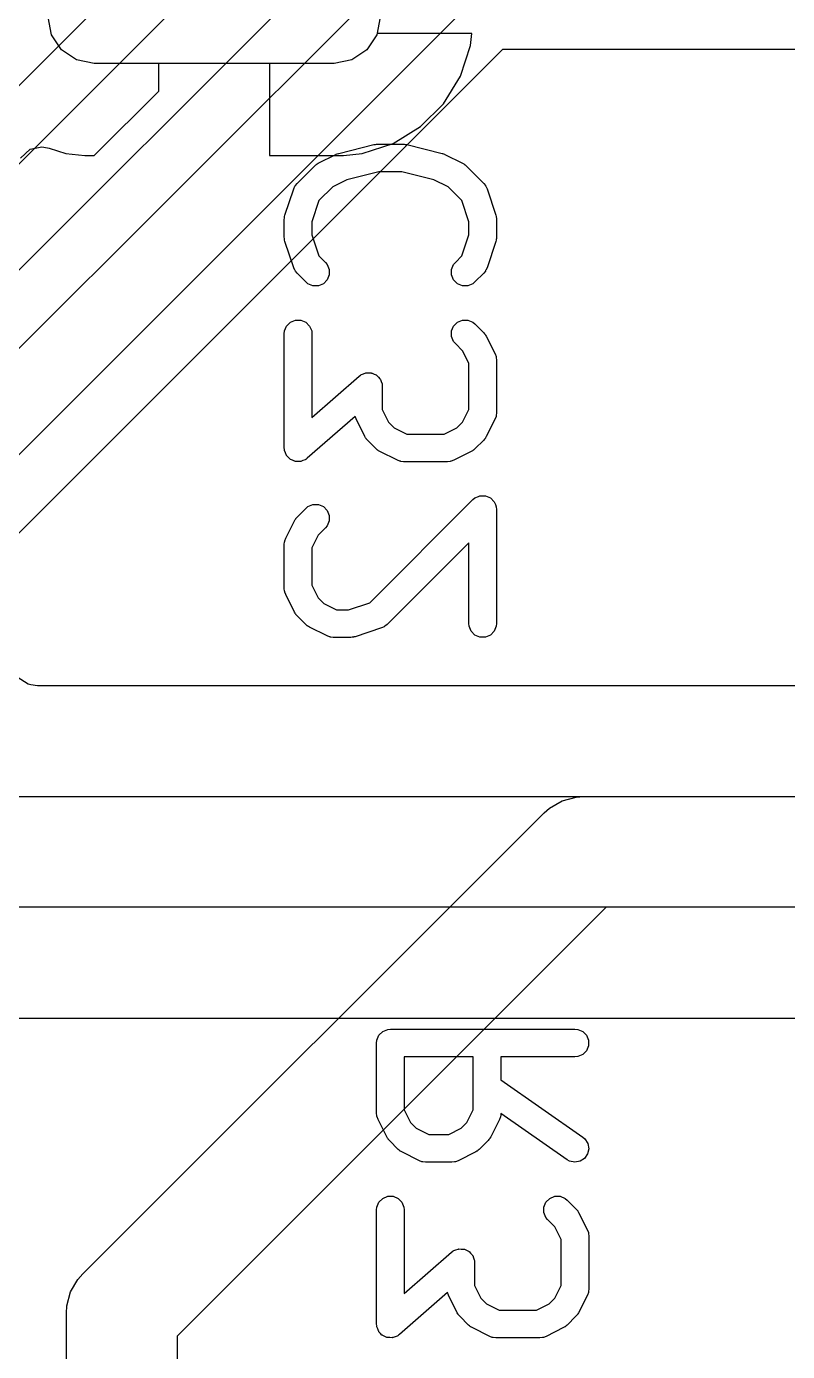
# Model space of a CAD drawing. Header units: inches. Extents: x 1.3 to 5.24, y -7.03 to -1.12.
# Drawn here: x 1.9088 to 2.0711, y -5.0279 to -4.7451 of the extents above; entities that cross this region are included whole.
import ezdxf

# ---------------------------------------------------------------- set-up
doc = ezdxf.new("R2010")
doc.units = ezdxf.units.IN
doc.header["$MEASUREMENT"] = 0
for name, color, linetype, true_color in [('B.Cu', 153, 'CONTINUOUS', 0x4d7fc4), ('B.Mask', 4, 'CONTINUOUS', 0x02ffee), ('B.Paste', 132, 'CONTINUOUS', 0x00c2c2), ('B.Silkscreen', 31, 'CONTINUOUS', 0xe8b2a7), ('F.Cu', 13, 'CONTINUOUS', 0xc83434), ('In2.Cu', 33, 'CONTINUOUS', 0xce7d2c)]:
    doc.layers.add(name, color=color, linetype=linetype, true_color=true_color)

msp = doc.modelspace()

# ---------------------------------------------------------------- linework, layer by layer
at = {"layer": 'B.Cu', "linetype": 'CONTINUOUS'}
for p, q in [((1.91414, -4.74688), (1.91339, -4.74311)), ((1.91627, -4.75007), (1.91414, -4.74688)), ((1.9835, -4.74688), (1.98137, -4.75007)), ((1.98357, -4.74656), (1.9835, -4.74688)), ((2.00379, -4.74656), (1.98357, -4.74656)), ((2.00352, -4.74912), (2.00379, -4.74656)), ((1.91946, -4.7522), (1.91627, -4.75007)), ((1.98137, -4.75007), (1.97818, -4.7522)), ((2.00135, -4.75567), (2.00352, -4.74912)), ((2.00352, -4.74912), (2.00352, -4.74912)), ((1.92323, -4.75295), (1.91946, -4.7522)), ((1.93701, -4.75295), (1.92323, -4.75295)), ((1.93701, -4.75889), (1.93701, -4.75295)), ((1.97441, -4.75295), (1.96063, -4.75295)), ((1.96063, -4.75295), (1.96063, -4.77264)), ((1.97818, -4.7522), (1.97441, -4.75295)), ((1.99773, -4.76155), (2.00135, -4.75567)), ((2.00135, -4.75567), (2.00135, -4.75567)), ((1.92326, -4.77264), (1.93701, -4.75889)), ((1.99285, -4.76643), (1.99773, -4.76155)), ((1.98697, -4.77005), (1.99285, -4.76643)), ((1.90956, -4.77128), (1.91209, -4.77078)), ((1.91209, -4.77078), (1.91247, -4.77081)), ((1.91247, -4.77081), (1.91365, -4.77104)), ((1.98042, -4.77222), (1.98697, -4.77005)), ((1.98697, -4.77005), (1.98697, -4.77005)), ((1.90755, -4.77315), (1.90956, -4.77128)), ((1.91365, -4.77104), (1.91722, -4.77222)), ((1.91722, -4.77222), (1.91722, -4.77222)), ((1.91722, -4.77222), (1.92126, -4.77264)), ((1.92126, -4.77264), (1.92326, -4.77264)), ((1.96063, -4.77264), (1.97638, -4.77264)), ((1.97638, -4.77264), (1.98042, -4.77222)), ((1.97638, -4.77264), (1.97638, -4.77264)), ((1.97638, -4.77264), (1.97638, -4.77264))]:
    msp.add_line(p, q, dxfattribs=at)
at = {"layer": 'B.Mask', "linetype": 'CONTINUOUS'}
for p, q in [((1.91414, -4.74688), (1.91339, -4.74311)), ((1.98425, -4.74311), (1.9835, -4.74688)), ((1.91627, -4.75007), (1.91414, -4.74688)), ((1.9835, -4.74688), (1.98137, -4.75007)), ((1.91946, -4.7522), (1.91627, -4.75007)), ((1.98137, -4.75007), (1.97818, -4.7522)), ((1.92323, -4.75295), (1.91946, -4.7522)), ((1.97441, -4.75295), (1.92323, -4.75295)), ((1.97818, -4.7522), (1.97441, -4.75295))]:
    msp.add_line(p, q, dxfattribs=at)
at = {"layer": 'B.Paste', "linetype": 'CONTINUOUS'}
for p, q in [((1.91414, -4.74688), (1.91339, -4.74311)), ((1.98425, -4.74311), (1.9835, -4.74688)), ((1.91627, -4.75007), (1.91414, -4.74688)), ((1.9835, -4.74688), (1.98137, -4.75007)), ((1.91946, -4.7522), (1.91627, -4.75007)), ((1.98137, -4.75007), (1.97818, -4.7522)), ((1.92323, -4.75295), (1.91946, -4.7522)), ((1.97441, -4.75295), (1.92323, -4.75295)), ((1.97818, -4.7522), (1.97441, -4.75295))]:
    msp.add_line(p, q, dxfattribs=at)
at = {"layer": 'B.Silkscreen', "linetype": 'CONTINUOUS'}
for p, q in [((1.97538, -4.77216), (1.98288, -4.77029)), ((1.98288, -4.77029), (1.98298, -4.77027)), ((1.98298, -4.77027), (1.98302, -4.77026)), ((1.98302, -4.77026), (1.98324, -4.77024)), ((1.98324, -4.77024), (1.98345, -4.7702)), ((1.98345, -4.7702), (1.9835, -4.77021)), ((1.9835, -4.77021), (1.9836, -4.7702)), ((1.9836, -4.7702), (1.98922, -4.7702)), ((1.98922, -4.7702), (1.98932, -4.77021)), ((1.98932, -4.77021), (1.98937, -4.7702)), ((1.98937, -4.7702), (1.98958, -4.77024)), ((1.98958, -4.77024), (1.9898, -4.77026)), ((1.9898, -4.77026), (1.98984, -4.77027)), ((1.98984, -4.77027), (1.98994, -4.77029)), ((1.98994, -4.77029), (1.99744, -4.77216)), ((1.97103, -4.77426), (1.97478, -4.77239)), ((1.97478, -4.77239), (1.97482, -4.77237)), ((1.97482, -4.77237), (1.97484, -4.77236)), ((1.97484, -4.77236), (1.97508, -4.77227)), ((1.97508, -4.77227), (1.97532, -4.77218)), ((1.97532, -4.77218), (1.97534, -4.77218)), ((1.97534, -4.77218), (1.97538, -4.77216)), ((1.99744, -4.77216), (1.99748, -4.77218)), ((1.99748, -4.77218), (1.9975, -4.77218)), ((1.9975, -4.77218), (1.99774, -4.77227)), ((1.99774, -4.77227), (1.99798, -4.77236)), ((1.99798, -4.77236), (1.998, -4.77237)), ((1.998, -4.77237), (1.99804, -4.77239)), ((1.99804, -4.77239), (2.00179, -4.77426)), ((1.96651, -4.77856), (1.97026, -4.77481)), ((1.97026, -4.77481), (1.97049, -4.77463)), ((1.97049, -4.77463), (1.97054, -4.77457)), ((1.97054, -4.77457), (1.97063, -4.77451)), ((1.97063, -4.77451), (1.97071, -4.77445)), ((1.97071, -4.77445), (1.97078, -4.77442)), ((1.97078, -4.77442), (1.97103, -4.77426)), ((1.98396, -4.77611), (1.97713, -4.77781)), ((1.98886, -4.77611), (1.98396, -4.77611)), ((1.99569, -4.77781), (1.98886, -4.77611)), ((2.00179, -4.77426), (2.00204, -4.77442)), ((2.00204, -4.77442), (2.00211, -4.77445)), ((2.00211, -4.77445), (2.00219, -4.77451)), ((2.00219, -4.77451), (2.00228, -4.77457)), ((2.00228, -4.77457), (2.00233, -4.77463)), ((2.00233, -4.77463), (2.00256, -4.77481)), ((2.00256, -4.77481), (2.00631, -4.77856)), ((1.9658, -4.77972), (1.96603, -4.77919)), ((1.96603, -4.77919), (1.9661, -4.77911)), ((1.9661, -4.77911), (1.96614, -4.77901)), ((1.96614, -4.77901), (1.96651, -4.77856)), ((1.9741, -4.77933), (1.97118, -4.78225)), ((1.97713, -4.77781), (1.9741, -4.77933)), ((1.99872, -4.77933), (1.99569, -4.77781)), ((2.00164, -4.78225), (1.99872, -4.77933)), ((2.00631, -4.77856), (2.00668, -4.77901)), ((2.00668, -4.77901), (2.00672, -4.77911)), ((2.00672, -4.77911), (2.00679, -4.77919)), ((2.00679, -4.77919), (2.00702, -4.77972)), ((1.96392, -4.78534), (1.9658, -4.77972)), ((1.97118, -4.78225), (1.96968, -4.78676)), ((2.00314, -4.78676), (2.00164, -4.78225)), ((2.00702, -4.77972), (2.0089, -4.78534)), ((1.96377, -4.78628), (1.9638, -4.78599)), ((1.96377, -4.79003), (1.96377, -4.78628)), ((1.9638, -4.78591), (1.96382, -4.78581)), ((1.9638, -4.78599), (1.9638, -4.78591)), ((1.96382, -4.78581), (1.96383, -4.7857)), ((1.96383, -4.7857), (1.96386, -4.78563)), ((1.96386, -4.78563), (1.96392, -4.78534)), ((1.96968, -4.78676), (1.96968, -4.78955)), ((2.00314, -4.78955), (2.00314, -4.78676)), ((2.0089, -4.78534), (2.00896, -4.78563)), ((2.00896, -4.78563), (2.00899, -4.7857)), ((2.00899, -4.7857), (2.009, -4.78581)), ((2.009, -4.78581), (2.00902, -4.78591)), ((2.00902, -4.78591), (2.00902, -4.78599)), ((2.00902, -4.78599), (2.00905, -4.78628)), ((2.00905, -4.78628), (2.00905, -4.79003)), ((1.9638, -4.79032), (1.96377, -4.79003)), ((1.9638, -4.7904), (1.9638, -4.79032)), ((1.96382, -4.7905), (1.9638, -4.7904)), ((1.96383, -4.7906), (1.96382, -4.7905)), ((1.96386, -4.79067), (1.96383, -4.7906)), ((1.96392, -4.79096), (1.96386, -4.79067)), ((1.96968, -4.78955), (1.97118, -4.79406)), ((2.00164, -4.79406), (2.00314, -4.78955)), ((2.00896, -4.79067), (2.0089, -4.79096)), ((2.00899, -4.7906), (2.00896, -4.79067)), ((2.009, -4.7905), (2.00899, -4.7906)), ((2.00902, -4.7904), (2.009, -4.7905)), ((2.00905, -4.79003), (2.00902, -4.79032)), ((2.00902, -4.79032), (2.00902, -4.7904)), ((1.9658, -4.79658), (1.96392, -4.79096)), ((2.0089, -4.79096), (2.00702, -4.79658)), ((1.97118, -4.79406), (1.97256, -4.79544)), ((1.97256, -4.79544), (1.97293, -4.79588)), ((1.97293, -4.79588), (1.97337, -4.79695)), ((1.99945, -4.79695), (1.99989, -4.79588)), ((1.99989, -4.79588), (2.00026, -4.79544)), ((2.00026, -4.79544), (2.00164, -4.79406)), ((1.96603, -4.79711), (1.9658, -4.79658)), ((1.9661, -4.79719), (1.96603, -4.79711)), ((1.96614, -4.79729), (1.9661, -4.79719)), ((1.96651, -4.79774), (1.96614, -4.79729)), ((1.96839, -4.79961), (1.96651, -4.79774)), ((1.97293, -4.79917), (1.97212, -4.79998)), ((1.97337, -4.7981), (1.97293, -4.79917)), ((1.97337, -4.79695), (1.97337, -4.7981)), ((1.99945, -4.7981), (1.99945, -4.79695)), ((1.99989, -4.79917), (1.99945, -4.7981)), ((2.00071, -4.79998), (1.99989, -4.79917)), ((2.00631, -4.79774), (2.00443, -4.79961)), ((2.00668, -4.79729), (2.00631, -4.79774)), ((2.00672, -4.79719), (2.00668, -4.79729)), ((2.00679, -4.79711), (2.00672, -4.79719)), ((2.00702, -4.79658), (2.00679, -4.79711)), ((1.96883, -4.79998), (1.96839, -4.79961)), ((1.9699, -4.80042), (1.96883, -4.79998)), ((1.97105, -4.80042), (1.9699, -4.80042)), ((1.97212, -4.79998), (1.97105, -4.80042)), ((2.00177, -4.80042), (2.00071, -4.79998)), ((2.00292, -4.80042), (2.00177, -4.80042)), ((2.00399, -4.79998), (2.00292, -4.80042)), ((2.00443, -4.79961), (2.00399, -4.79998)), ((1.96377, -4.81065), (1.96383, -4.81007)), ((1.96383, -4.81007), (1.96427, -4.80901)), ((1.96427, -4.80901), (1.96508, -4.80819)), ((1.96508, -4.80819), (1.96615, -4.80775)), ((1.96615, -4.80775), (1.9673, -4.80775)), ((1.9673, -4.80775), (1.96837, -4.80819)), ((1.96837, -4.80819), (1.96918, -4.80901)), ((1.96918, -4.80901), (1.96962, -4.81007)), ((1.96962, -4.81007), (1.96968, -4.81065)), ((1.99945, -4.81007), (1.99989, -4.80901)), ((1.99945, -4.81122), (1.99945, -4.81007)), ((1.99989, -4.80901), (2.00071, -4.80819)), ((2.00071, -4.80819), (2.00177, -4.80775)), ((2.00177, -4.80775), (2.00292, -4.80775)), ((2.00292, -4.80775), (2.00399, -4.80819)), ((2.00399, -4.80819), (2.00443, -4.80856)), ((2.00443, -4.80856), (2.00631, -4.81044)), ((2.00631, -4.81044), (2.00649, -4.81066)), ((1.96377, -4.83502), (1.96377, -4.81065)), ((1.96968, -4.81065), (1.96968, -4.82851)), ((1.99989, -4.81229), (1.99945, -4.81122)), ((2.00026, -4.81274), (1.99989, -4.81229)), ((2.00179, -4.81427), (2.00026, -4.81274)), ((2.00649, -4.81066), (2.00655, -4.81071)), ((2.00655, -4.81071), (2.00661, -4.8108)), ((2.00661, -4.8108), (2.00668, -4.81088)), ((2.00668, -4.81088), (2.00671, -4.81095)), ((2.00671, -4.81095), (2.00686, -4.8112)), ((2.00686, -4.8112), (2.00874, -4.81495)), ((2.00314, -4.81697), (2.00179, -4.81427)), ((2.00874, -4.81495), (2.00894, -4.81549)), ((2.00894, -4.81549), (2.00895, -4.8156)), ((2.00895, -4.8156), (2.00899, -4.8157)), ((2.00899, -4.8157), (2.00905, -4.81627)), ((1.9807, -4.81918), (1.98115, -4.819)), ((1.98115, -4.819), (1.98125, -4.819)), ((1.98125, -4.819), (1.98134, -4.81897)), ((1.98134, -4.81897), (1.98182, -4.819)), ((1.98182, -4.819), (1.9823, -4.819)), ((1.9823, -4.819), (1.98239, -4.81904)), ((2.00314, -4.82682), (2.00314, -4.81697)), ((2.00905, -4.81627), (2.00905, -4.82752)), ((1.96968, -4.82851), (1.97978, -4.81968)), ((1.97978, -4.81968), (1.98003, -4.8195)), ((1.98003, -4.8195), (1.98008, -4.81944)), ((1.98008, -4.81944), (1.98013, -4.81942)), ((1.98013, -4.81942), (1.98025, -4.81934)), ((1.98025, -4.81934), (1.9807, -4.81918)), ((1.98239, -4.81904), (1.98249, -4.81905)), ((1.98249, -4.81905), (1.98292, -4.81926)), ((1.98292, -4.81926), (1.98336, -4.81944)), ((1.98336, -4.81944), (1.98343, -4.81951)), ((1.98343, -4.81951), (1.98352, -4.81956)), ((1.98352, -4.81956), (1.98384, -4.81992)), ((1.98384, -4.81992), (1.98418, -4.82026)), ((1.98418, -4.82026), (1.98422, -4.82035)), ((1.98422, -4.82035), (1.98428, -4.82042)), ((1.98428, -4.82042), (1.98444, -4.82088)), ((1.98444, -4.82088), (1.98462, -4.82132)), ((1.98462, -4.82132), (1.98463, -4.82146)), ((1.98463, -4.82146), (1.98465, -4.82152)), ((1.98465, -4.82152), (1.98465, -4.82159)), ((1.98465, -4.82159), (1.98468, -4.8219)), ((1.98468, -4.8219), (1.98468, -4.82682)), ((1.98468, -4.82682), (1.98602, -4.82952)), ((2.00179, -4.82952), (2.00314, -4.82682)), ((1.97888, -4.82831), (1.96867, -4.83724)), ((1.97908, -4.82884), (1.97888, -4.82831)), ((1.98096, -4.83259), (1.97908, -4.82884)), ((1.98602, -4.82952), (1.98722, -4.83072)), ((2.0006, -4.83072), (2.00179, -4.82952)), ((2.00874, -4.82884), (2.00686, -4.83259)), ((2.00894, -4.8283), (2.00874, -4.82884)), ((2.00895, -4.8282), (2.00894, -4.8283)), ((2.00899, -4.8281), (2.00895, -4.8282)), ((2.00905, -4.82752), (2.00899, -4.8281)), ((1.98111, -4.83284), (1.98096, -4.83259)), ((1.98114, -4.83291), (1.98111, -4.83284)), ((1.98121, -4.83299), (1.98114, -4.83291)), ((1.98127, -4.83308), (1.98121, -4.83299)), ((1.98132, -4.83313), (1.98127, -4.83308)), ((1.98151, -4.83336), (1.98132, -4.83313)), ((1.98722, -4.83072), (1.98992, -4.83207)), ((1.98992, -4.83207), (1.9979, -4.83207)), ((1.9979, -4.83207), (2.0006, -4.83072)), ((2.00649, -4.83313), (2.00631, -4.83336)), ((2.00655, -4.83308), (2.00649, -4.83313)), ((2.00661, -4.83299), (2.00655, -4.83308)), ((2.00668, -4.83291), (2.00661, -4.83299)), ((2.00671, -4.83284), (2.00668, -4.83291)), ((2.00686, -4.83259), (2.00671, -4.83284)), ((1.9638, -4.83533), (1.96377, -4.83502)), ((1.9638, -4.8354), (1.9638, -4.83533)), ((1.96382, -4.83546), (1.9638, -4.8354)), ((1.96383, -4.8356), (1.96382, -4.83546)), ((1.96401, -4.83604), (1.96383, -4.8356)), ((1.98338, -4.83523), (1.98151, -4.83336)), ((1.98361, -4.83542), (1.98338, -4.83523)), ((1.98366, -4.83548), (1.98361, -4.83542)), ((1.98375, -4.83553), (1.98366, -4.83548)), ((1.98383, -4.8356), (1.98375, -4.83553)), ((1.9839, -4.83563), (1.98383, -4.8356)), ((1.98415, -4.83579), (1.9839, -4.83563)), ((1.9879, -4.83766), (1.98415, -4.83579)), ((2.00367, -4.83579), (1.99992, -4.83766)), ((2.00391, -4.83563), (2.00367, -4.83579)), ((2.00399, -4.8356), (2.00391, -4.83563)), ((2.00407, -4.83553), (2.00399, -4.8356)), ((2.00416, -4.83548), (2.00407, -4.83553)), ((2.00421, -4.83542), (2.00416, -4.83548)), ((2.00443, -4.83523), (2.00421, -4.83542)), ((2.00631, -4.83336), (2.00443, -4.83523)), ((1.96417, -4.83649), (1.96401, -4.83604)), ((1.96423, -4.83657), (1.96417, -4.83649)), ((1.96427, -4.83666), (1.96423, -4.83657)), ((1.96461, -4.837), (1.96427, -4.83666)), ((1.96493, -4.83736), (1.96461, -4.837)), ((1.96501, -4.83741), (1.96493, -4.83736)), ((1.96508, -4.83748), (1.96501, -4.83741)), ((1.96553, -4.83766), (1.96508, -4.83748)), ((1.96596, -4.83787), (1.96553, -4.83766)), ((1.96606, -4.83788), (1.96596, -4.83787)), ((1.96615, -4.83792), (1.96606, -4.83788)), ((1.96663, -4.83792), (1.96615, -4.83792)), ((1.96711, -4.83795), (1.96663, -4.83792)), ((1.9672, -4.83792), (1.96711, -4.83795)), ((1.9673, -4.83792), (1.9672, -4.83792)), ((1.96774, -4.83773), (1.9673, -4.83792)), ((1.9682, -4.83758), (1.96774, -4.83773)), ((1.96831, -4.8375), (1.9682, -4.83758)), ((1.96837, -4.83748), (1.96831, -4.8375)), ((1.96842, -4.83742), (1.96837, -4.83748)), ((1.96867, -4.83724), (1.96842, -4.83742)), ((1.98844, -4.83787), (1.9879, -4.83766)), ((1.98855, -4.83788), (1.98844, -4.83787)), ((1.98865, -4.83792), (1.98855, -4.83788)), ((1.98922, -4.83797), (1.98865, -4.83792)), ((1.9986, -4.83797), (1.98922, -4.83797)), ((1.99917, -4.83792), (1.9986, -4.83797)), ((1.99927, -4.83788), (1.99917, -4.83792)), ((1.99938, -4.83787), (1.99927, -4.83788)), ((1.99992, -4.83766), (1.99938, -4.83787)), ((1.96883, -4.84756), (1.9699, -4.84712)), ((1.9699, -4.84712), (1.97105, -4.84712)), ((1.97105, -4.84712), (1.97212, -4.84756)), ((1.982, -4.86806), (2.00401, -4.84606)), ((2.00401, -4.84606), (2.00445, -4.84569)), ((2.00445, -4.84569), (2.00521, -4.84538)), ((2.00521, -4.84538), (2.00552, -4.84525)), ((2.00552, -4.84525), (2.00667, -4.84525)), ((2.00667, -4.84525), (2.00774, -4.84569)), ((2.00774, -4.84569), (2.00855, -4.8465)), ((2.00855, -4.8465), (2.00881, -4.84712)), ((2.00881, -4.84712), (2.00899, -4.84757)), ((1.96621, -4.85017), (1.96627, -4.85008)), ((1.96627, -4.85008), (1.96633, -4.85003)), ((1.96633, -4.85003), (1.96651, -4.84981)), ((1.96651, -4.84981), (1.96839, -4.84793)), ((1.96839, -4.84793), (1.96883, -4.84756)), ((1.97212, -4.84756), (1.97293, -4.84838)), ((1.97293, -4.84838), (1.97337, -4.84944)), ((1.97337, -4.84944), (1.97337, -4.85059)), ((2.00899, -4.84757), (2.00905, -4.84814)), ((2.00905, -4.84814), (2.00905, -4.87252)), ((1.96408, -4.85432), (1.96596, -4.85057)), ((1.96596, -4.85057), (1.96611, -4.85032)), ((1.96611, -4.85032), (1.96614, -4.85025)), ((1.96614, -4.85025), (1.96621, -4.85017)), ((1.97256, -4.85211), (1.97103, -4.85364)), ((1.97293, -4.85166), (1.97256, -4.85211)), ((1.97337, -4.85059), (1.97293, -4.85166)), ((1.96377, -4.85564), (1.96383, -4.85507)), ((1.96377, -4.86502), (1.96377, -4.85564)), ((1.96383, -4.85507), (1.96387, -4.85497)), ((1.96387, -4.85497), (1.96388, -4.85486)), ((1.96388, -4.85486), (1.96408, -4.85432)), ((1.97103, -4.85364), (1.96968, -4.85634)), ((2.00314, -4.85527), (1.98569, -4.87273)), ((2.00314, -4.87252), (2.00314, -4.85527)), ((1.96968, -4.85634), (1.96968, -4.86432)), ((1.96383, -4.86559), (1.96377, -4.86502)), ((1.96387, -4.86569), (1.96383, -4.86559)), ((1.96388, -4.8658), (1.96387, -4.86569)), ((1.96408, -4.86634), (1.96388, -4.8658)), ((1.96596, -4.87009), (1.96408, -4.86634)), ((1.96968, -4.86432), (1.97103, -4.86702)), ((1.97103, -4.86702), (1.97222, -4.86821)), ((1.97222, -4.86821), (1.97492, -4.86956)), ((1.97492, -4.86956), (1.97749, -4.86956)), ((1.97749, -4.86956), (1.982, -4.86806)), ((1.96611, -4.87033), (1.96596, -4.87009)), ((1.96614, -4.87041), (1.96611, -4.87033)), ((1.96621, -4.87049), (1.96614, -4.87041)), ((1.96627, -4.87058), (1.96621, -4.87049)), ((1.96633, -4.87063), (1.96627, -4.87058)), ((1.96651, -4.87085), (1.96633, -4.87063)), ((1.96839, -4.87273), (1.96651, -4.87085)), ((1.96861, -4.87291), (1.96839, -4.87273)), ((1.98569, -4.87273), (1.98524, -4.8731)), ((2.0032, -4.87309), (2.00314, -4.87252)), ((2.00905, -4.87252), (2.00899, -4.87309)), ((1.96866, -4.87297), (1.96861, -4.87291)), ((1.96875, -4.87303), (1.96866, -4.87297)), ((1.96883, -4.8731), (1.96875, -4.87303)), ((1.96891, -4.87313), (1.96883, -4.8731)), ((1.96915, -4.87328), (1.96891, -4.87313)), ((1.9729, -4.87516), (1.96915, -4.87328)), ((1.97344, -4.87536), (1.9729, -4.87516)), ((1.97355, -4.87537), (1.97344, -4.87536)), ((1.97365, -4.87541), (1.97355, -4.87537)), ((1.97422, -4.87547), (1.97365, -4.87541)), ((1.97797, -4.87547), (1.97422, -4.87547)), ((1.97827, -4.87544), (1.97797, -4.87547)), ((1.97834, -4.87545), (1.97827, -4.87544)), ((1.97845, -4.87542), (1.97834, -4.87545)), ((1.97855, -4.87541), (1.97845, -4.87542)), ((1.97862, -4.87538), (1.97855, -4.87541)), ((1.97891, -4.87532), (1.97862, -4.87538)), ((1.98453, -4.87344), (1.97891, -4.87532)), ((1.98506, -4.87321), (1.98453, -4.87344)), ((1.98514, -4.87314), (1.98506, -4.87321)), ((1.98524, -4.8731), (1.98514, -4.87314)), ((2.00364, -4.87416), (2.0032, -4.87309)), ((2.00445, -4.87497), (2.00364, -4.87416)), ((2.00552, -4.87541), (2.00445, -4.87497)), ((2.00667, -4.87541), (2.00552, -4.87541)), ((2.00774, -4.87497), (2.00667, -4.87541)), ((2.00855, -4.87416), (2.00774, -4.87497)), ((2.00899, -4.87309), (2.00855, -4.87416)), ((1.98351, -4.96146), (1.98396, -4.9604)), ((1.98396, -4.9604), (1.98477, -4.95958)), ((1.98477, -4.95958), (1.98583, -4.95914)), ((1.98583, -4.95914), (1.98641, -4.95908)), ((1.98641, -4.95908), (2.02578, -4.95908)), ((2.02578, -4.95908), (2.02636, -4.95914)), ((2.02636, -4.95914), (2.02742, -4.95958)), ((2.02742, -4.95958), (2.02824, -4.9604)), ((2.02824, -4.9604), (2.02868, -4.96146)), ((1.98346, -4.96204), (1.98351, -4.96146)), ((1.98346, -4.97703), (1.98346, -4.96204)), ((2.02868, -4.96261), (2.02824, -4.96368)), ((2.02868, -4.96146), (2.02868, -4.96261)), ((2.00408, -4.96499), (1.98936, -4.96499)), ((1.98936, -4.96499), (1.98936, -4.97634)), ((2.00408, -4.97634), (2.00408, -4.96499)), ((2.02578, -4.96499), (2.00999, -4.96499)), ((2.00999, -4.96499), (2.00999, -4.96987)), ((2.02636, -4.96493), (2.02578, -4.96499)), ((2.02742, -4.96449), (2.02636, -4.96493)), ((2.02824, -4.96368), (2.02742, -4.96449)), ((2.00999, -4.96987), (2.02747, -4.98211)), ((1.98351, -4.97761), (1.98346, -4.97703)), ((1.98936, -4.97634), (1.99071, -4.97903)), ((2.00273, -4.97903), (2.00408, -4.97634)), ((2.00998, -4.97708), (2.00993, -4.97761)), ((2.02409, -4.98695), (2.00998, -4.97708)), ((1.98355, -4.97771), (1.98351, -4.97761)), ((1.98356, -4.97781), (1.98355, -4.97771)), ((1.98377, -4.97835), (1.98356, -4.97781)), ((1.98564, -4.9821), (1.98377, -4.97835)), ((1.99071, -4.97903), (1.99191, -4.98023)), ((2.00153, -4.98023), (2.00273, -4.97903)), ((2.00967, -4.97835), (2.0078, -4.9821)), ((2.00988, -4.97781), (2.00967, -4.97835)), ((2.00989, -4.97771), (2.00988, -4.97781)), ((2.00993, -4.97761), (2.00989, -4.97771)), ((1.9858, -4.98235), (1.98564, -4.9821)), ((1.98583, -4.98242), (1.9858, -4.98235)), ((1.9859, -4.98251), (1.98583, -4.98242)), ((1.98595, -4.98259), (1.9859, -4.98251)), ((1.98601, -4.98265), (1.98595, -4.98259)), ((1.9862, -4.98287), (1.98601, -4.98265)), ((1.98807, -4.98475), (1.9862, -4.98287)), ((1.99191, -4.98023), (1.99461, -4.98158)), ((1.99461, -4.98158), (1.99884, -4.98158)), ((1.99884, -4.98158), (2.00153, -4.98023)), ((2.00725, -4.98287), (2.00537, -4.98475)), ((2.00743, -4.98265), (2.00725, -4.98287)), ((2.00749, -4.98259), (2.00743, -4.98265)), ((2.00755, -4.98251), (2.00749, -4.98259)), ((2.00761, -4.98242), (2.00755, -4.98251)), ((2.00764, -4.98235), (2.00761, -4.98242)), ((2.0078, -4.9821), (2.00764, -4.98235)), ((2.02747, -4.98211), (2.02791, -4.98249)), ((2.02791, -4.98249), (2.02853, -4.98346)), ((1.9883, -4.98493), (1.98807, -4.98475)), ((1.98835, -4.98499), (1.9883, -4.98493)), ((1.98844, -4.98505), (1.98835, -4.98499)), ((1.98852, -4.98511), (1.98844, -4.98505)), ((1.98859, -4.98514), (1.98852, -4.98511)), ((1.98884, -4.9853), (1.98859, -4.98514)), ((1.99259, -4.98717), (1.98884, -4.9853)), ((2.0046, -4.9853), (2.00085, -4.98717)), ((2.00485, -4.98514), (2.0046, -4.9853)), ((2.00492, -4.98511), (2.00485, -4.98514)), ((2.005, -4.98505), (2.00492, -4.98511)), ((2.00509, -4.98499), (2.005, -4.98505)), ((2.00514, -4.98493), (2.00509, -4.98499)), ((2.00537, -4.98475), (2.00514, -4.98493)), ((2.02848, -4.98572), (2.02782, -4.98667)), ((2.02873, -4.9846), (2.02848, -4.98572)), ((2.02853, -4.98346), (2.02873, -4.9846)), ((1.99313, -4.98738), (1.99259, -4.98717)), ((1.99324, -4.98739), (1.99313, -4.98738)), ((1.99333, -4.98743), (1.99324, -4.98739)), ((1.99391, -4.98749), (1.99333, -4.98743)), ((1.99953, -4.98749), (1.99391, -4.98749)), ((2.00011, -4.98743), (1.99953, -4.98749)), ((2.00021, -4.98739), (2.00011, -4.98743)), ((2.00031, -4.98738), (2.00021, -4.98739)), ((2.00085, -4.98717), (2.00031, -4.98738)), ((2.02459, -4.98724), (2.02409, -4.98695)), ((2.02572, -4.98749), (2.02459, -4.98724)), ((2.02685, -4.98728), (2.02572, -4.98749)), ((2.02782, -4.98667), (2.02685, -4.98728)), ((1.98346, -4.99766), (1.98351, -4.99708)), ((1.98351, -4.99708), (1.98396, -4.99602)), ((1.98396, -4.99602), (1.98477, -4.9952)), ((1.98477, -4.9952), (1.98583, -4.99476)), ((1.98583, -4.99476), (1.98699, -4.99476)), ((1.98699, -4.99476), (1.98805, -4.9952)), ((1.98805, -4.9952), (1.98887, -4.99602)), ((1.98887, -4.99602), (1.98931, -4.99708)), ((1.98931, -4.99708), (1.98936, -4.99766)), ((2.01913, -4.99708), (2.01958, -4.99602)), ((2.01913, -4.99823), (2.01913, -4.99708)), ((2.01958, -4.99602), (2.02039, -4.9952)), ((2.02039, -4.9952), (2.02145, -4.99476)), ((2.02145, -4.99476), (2.02261, -4.99476)), ((2.02261, -4.99476), (2.02367, -4.9952)), ((2.02367, -4.9952), (2.02412, -4.99557)), ((2.02412, -4.99557), (2.02599, -4.99744)), ((1.98346, -5.02203), (1.98346, -4.99766)), ((1.98936, -4.99766), (1.98936, -5.01552)), ((2.01958, -4.9993), (2.01913, -4.99823)), ((2.01994, -4.99974), (2.01958, -4.9993)), ((2.02148, -5.00128), (2.01994, -4.99974)), ((2.02599, -4.99744), (2.02618, -4.99767)), ((2.02618, -4.99767), (2.02624, -4.99772)), ((2.02624, -4.99772), (2.02629, -4.99781)), ((2.02629, -4.99781), (2.02636, -4.99789)), ((2.02636, -4.99789), (2.02639, -4.99796)), ((2.02639, -4.99796), (2.02655, -4.99821)), ((2.02655, -4.99821), (2.02842, -5.00196)), ((2.02283, -5.00398), (2.02148, -5.00128)), ((2.02842, -5.00196), (2.02863, -5.0025)), ((2.02863, -5.0025), (2.02864, -5.00261)), ((2.02864, -5.00261), (2.02868, -5.0027)), ((2.02868, -5.0027), (2.02873, -5.00328)), ((2.02283, -5.01383), (2.02283, -5.00398)), ((2.02873, -5.00328), (2.02873, -5.01453)), ((1.98936, -5.01552), (1.99946, -5.00668)), ((1.99946, -5.00668), (1.99971, -5.0065)), ((1.99971, -5.0065), (1.99977, -5.00645)), ((1.99977, -5.00645), (1.99982, -5.00643)), ((1.99982, -5.00643), (1.99993, -5.00635)), ((1.99993, -5.00635), (2.00039, -5.00619)), ((2.00039, -5.00619), (2.00083, -5.00601)), ((2.00083, -5.00601), (2.00093, -5.00601)), ((2.00093, -5.00601), (2.00103, -5.00598)), ((2.00103, -5.00598), (2.0015, -5.00601)), ((2.0015, -5.00601), (2.00198, -5.00601)), ((2.00198, -5.00601), (2.00208, -5.00605)), ((2.00208, -5.00605), (2.00218, -5.00605)), ((2.00218, -5.00605), (2.00261, -5.00627)), ((2.00261, -5.00627), (2.00305, -5.00645)), ((2.00305, -5.00645), (2.00312, -5.00652)), ((2.00312, -5.00652), (2.00321, -5.00656)), ((2.00321, -5.00656), (2.00352, -5.00693)), ((2.00352, -5.00693), (2.00386, -5.00726)), ((2.00386, -5.00726), (2.0039, -5.00736)), ((2.0039, -5.00736), (2.00397, -5.00743)), ((2.00397, -5.00743), (2.00412, -5.00789)), ((2.00412, -5.00789), (2.0043, -5.00833)), ((2.0043, -5.00833), (2.00432, -5.00847)), ((2.00432, -5.00847), (2.00434, -5.00852)), ((2.00434, -5.00852), (2.00433, -5.0086)), ((2.00433, -5.0086), (2.00436, -5.00891)), ((2.00436, -5.00891), (2.00436, -5.01383)), ((2.00436, -5.01383), (2.00571, -5.01653)), ((2.02148, -5.01653), (2.02283, -5.01383)), ((1.99856, -5.01532), (1.98835, -5.02425)), ((1.99877, -5.01585), (1.99856, -5.01532)), ((2.00064, -5.0196), (1.99877, -5.01585)), ((2.00571, -5.01653), (2.00691, -5.01773)), ((2.02028, -5.01773), (2.02148, -5.01653)), ((2.02842, -5.01585), (2.02655, -5.0196)), ((2.02863, -5.01531), (2.02842, -5.01585)), ((2.02864, -5.0152), (2.02863, -5.01531)), ((2.02868, -5.01511), (2.02864, -5.0152)), ((2.02873, -5.01453), (2.02868, -5.01511)), ((2.0008, -5.01985), (2.00064, -5.0196)), ((2.00691, -5.01773), (2.0096, -5.01908)), ((2.0096, -5.01908), (2.01758, -5.01908)), ((2.01758, -5.01908), (2.02028, -5.01773)), ((2.02655, -5.0196), (2.02639, -5.01985)), ((1.98349, -5.02233), (1.98346, -5.02203)), ((1.98348, -5.02241), (1.98349, -5.02233)), ((1.9835, -5.02246), (1.98348, -5.02241)), ((1.98351, -5.0226), (1.9835, -5.02246)), ((1.9837, -5.02305), (1.98351, -5.0226)), ((2.00083, -5.01992), (2.0008, -5.01985)), ((2.00089, -5.02), (2.00083, -5.01992)), ((2.00095, -5.02009), (2.00089, -5.02)), ((2.00101, -5.02014), (2.00095, -5.02009)), ((2.0012, -5.02037), (2.00101, -5.02014)), ((2.00307, -5.02224), (2.0012, -5.02037)), ((2.0033, -5.02243), (2.00307, -5.02224)), ((2.00335, -5.02249), (2.0033, -5.02243)), ((2.00344, -5.02254), (2.00335, -5.02249)), ((2.00352, -5.02261), (2.00344, -5.02254)), ((2.00359, -5.02264), (2.00352, -5.02261)), ((2.00384, -5.02279), (2.00359, -5.02264)), ((2.0236, -5.02264), (2.02335, -5.02279)), ((2.02367, -5.02261), (2.0236, -5.02264)), ((2.02375, -5.02254), (2.02367, -5.02261)), ((2.02384, -5.02249), (2.02375, -5.02254)), ((2.02389, -5.02243), (2.02384, -5.02249)), ((2.02412, -5.02224), (2.02389, -5.02243)), ((2.02599, -5.02037), (2.02412, -5.02224)), ((2.02618, -5.02014), (2.02599, -5.02037)), ((2.02624, -5.02009), (2.02618, -5.02014)), ((2.02629, -5.02), (2.02624, -5.02009)), ((2.02636, -5.01992), (2.02629, -5.02)), ((2.02639, -5.01985), (2.02636, -5.01992)), ((1.98385, -5.0235), (1.9837, -5.02305)), ((1.98392, -5.02358), (1.98385, -5.0235)), ((1.98396, -5.02367), (1.98392, -5.02358)), ((1.98429, -5.02401), (1.98396, -5.02367)), ((1.98461, -5.02437), (1.98429, -5.02401)), ((1.9847, -5.02441), (1.98461, -5.02437)), ((1.98477, -5.02448), (1.9847, -5.02441)), ((1.98521, -5.02467), (1.98477, -5.02448)), ((1.98564, -5.02488), (1.98521, -5.02467)), ((1.98574, -5.02489), (1.98564, -5.02488)), ((1.98583, -5.02492), (1.98574, -5.02489)), ((1.98631, -5.02492), (1.98583, -5.02492)), ((1.98679, -5.02496), (1.98631, -5.02492)), ((1.98689, -5.02492), (1.98679, -5.02496)), ((1.98699, -5.02492), (1.98689, -5.02492)), ((1.98743, -5.02474), (1.98699, -5.02492)), ((1.98788, -5.02459), (1.98743, -5.02474)), ((1.988, -5.02451), (1.98788, -5.02459)), ((1.98805, -5.02448), (1.988, -5.02451)), ((1.98811, -5.02443), (1.98805, -5.02448)), ((1.98835, -5.02425), (1.98811, -5.02443)), ((2.00759, -5.02467), (2.00384, -5.02279)), ((2.00813, -5.02488), (2.00759, -5.02467)), ((2.00823, -5.02488), (2.00813, -5.02488)), ((2.00833, -5.02492), (2.00823, -5.02488)), ((2.00891, -5.02498), (2.00833, -5.02492)), ((2.01828, -5.02498), (2.00891, -5.02498)), ((2.01886, -5.02492), (2.01828, -5.02498)), ((2.01896, -5.02488), (2.01886, -5.02492)), ((2.01906, -5.02488), (2.01896, -5.02488)), ((2.0196, -5.02467), (2.01906, -5.02488)), ((2.02335, -5.02279), (2.0196, -5.02467))]:
    msp.add_line(p, q, dxfattribs=at)
at = {"layer": 'F.Cu', "linetype": 'CONTINUOUS'}
for p, q in [((1.90915, -4.88544), (1.90684, -4.88395)), ((1.90974, -4.88561), (1.90915, -4.88544)), ((1.91112, -4.88581), (1.90974, -4.88561)), ((2.18853, -4.88581), (1.91112, -4.88581)), ((1.91112, -4.88581), (1.91112, -4.88581)), ((1.91112, -4.88581), (1.91112, -4.88581)), ((1.75686, -4.90945), (2.18504, -4.90945)), ((2.18504, -4.93307), (1.75197, -4.93307)), ((1.74848, -4.95671), (2.18853, -4.95671))]:
    msp.add_line(p, q, dxfattribs=at)
at = {"layer": 'In2.Cu', "linetype": 'CONTINUOUS'}
for p, q in [((1.79431, -4.87056), (2.0037, -4.66118)), ((2.01032, -4.67126), (1.80266, -4.87892)), ((1.83368, -4.87056), (2.0037, -4.70055)), ((2.01032, -4.71063), (1.84203, -4.87892)), ((1.87305, -4.87056), (2.0037, -4.73992)), ((2.01032, -4.75), (1.8814, -4.87892)), ((2.34252, -4.75), (2.01032, -4.75)), ((2.02602, -4.90955), (2.02756, -4.90945)), ((2.02756, -4.90945), (2.18504, -4.90945)), ((2.01921, -4.91291), (2.02037, -4.91189)), ((2.02037, -4.91189), (2.02304, -4.91035)), ((2.02304, -4.91035), (2.02602, -4.90955)), ((1.92078, -5.01133), (2.01921, -4.91291)), ((2.03245, -4.93307), (1.94094, -5.02458)), ((2.18504, -4.93307), (2.03245, -4.93307)), ((1.91976, -5.01249), (1.92078, -5.01133)), ((1.91822, -5.01517), (1.91976, -5.01249)), ((1.91742, -5.01814), (1.91822, -5.01517)), ((1.91732, -5.01969), (1.91742, -5.01814)), ((1.91732, -5.19685), (1.91732, -5.01969)), ((1.94094, -5.02458), (1.94094, -5.19685))]:
    msp.add_line(p, q, dxfattribs=at)

doc.saveas('drawing.dxf')
